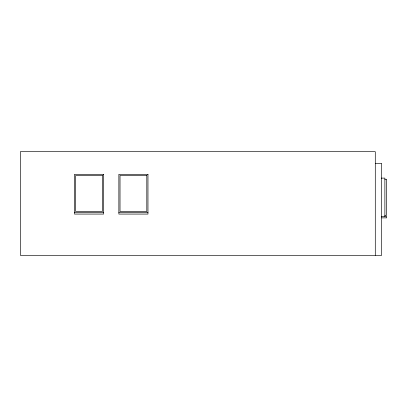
<?xml version="1.0" encoding="UTF-8"?>
<svg xmlns="http://www.w3.org/2000/svg" width="407" height="407" viewBox="0 0 407 407"><rect width="100%" height="100%" fill="white"/><g stroke="black" fill="none" stroke-linecap="round" stroke-linejoin="round"><path stroke-width="0.61" d="M375.29 163.39L381.68 163.39L381.68 255.321L20.35 255.321L20.35 151.679L375.29 151.679L375.29 255.321M381.283 178.118L384.874 178.118L384.874 216.448M384.874 179.278L386.65 179.278L386.65 215.293L384.874 215.293M74.496 212.652L103.602 212.652M118.864 212.652L147.97 212.652M381.283 216.448L386.65 216.448L386.65 217.872L381.603 217.872M103.602 174.318L74.496 174.318L74.496 214.072L103.602 214.072L103.602 174.318M147.97 174.318L118.864 174.318L118.864 214.072L147.97 214.072L147.97 174.318M102.442 175.478L75.656 175.478L75.656 211.492L102.442 211.492L102.442 175.478M146.81 175.478L120.024 175.478L120.024 211.492L146.81 211.492L146.81 175.478"/></g></svg>
